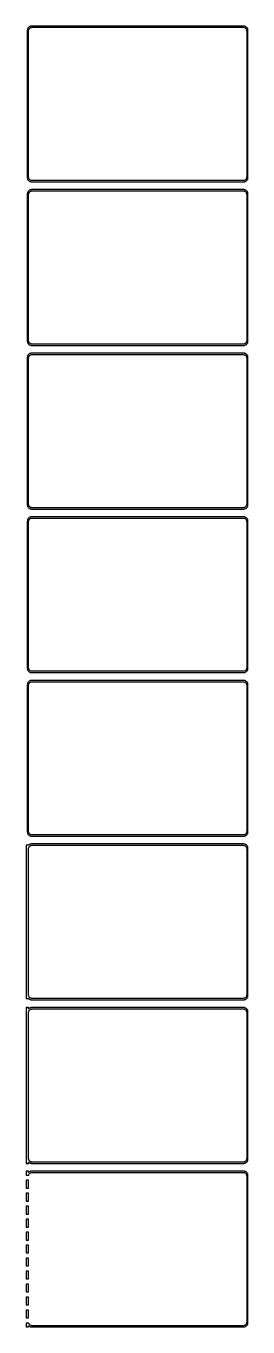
# Model space of a CAD drawing. Header units: metres. Extents: x -129 to 128, y 2745 to 5571.
# Drawn here: x -129 to 128, y 4068 to 5571 of the extents above; entities that cross this region are included whole.
import ezdxf

# ---------------------------------------------------------------- set-up
doc = ezdxf.new("R2010")
doc.units = ezdxf.units.M

msp = doc.modelspace()

# ---------------------------------------------------------------- linework, layer by layer
for p, q in [((-127.461, 5566.63), (-127.5, 5566)), ((-127.5, 5566), (-127.5, 5396)), ((-127.343, 5567.24), (-127.461, 5566.63)), ((-127.149, 5567.84), (-127.343, 5567.24)), ((-126.882, 5568.41), (-127.149, 5567.84)), ((-126.545, 5568.94), (-126.882, 5568.41)), ((-126.145, 5569.42), (-126.545, 5568.94)), ((-125.687, 5569.85), (-126.145, 5569.42)), ((-126, 5565.5), (-125.968, 5566)), ((-126, 5396.5), (-126, 5565.5)), ((-125.968, 5566), (-125.874, 5566.49)), ((-125.874, 5566.49), (-125.719, 5566.97)), ((-125.719, 5566.97), (-125.505, 5567.43)), ((-125.179, 5570.22), (-125.687, 5569.85)), ((-125.505, 5567.43), (-125.236, 5567.85)), ((-125.236, 5567.85), (-124.916, 5568.24)), ((-124.629, 5570.52), (-125.179, 5570.22)), ((-124.916, 5568.24), (-124.55, 5568.58)), ((-124.045, 5570.76), (-124.629, 5570.52)), ((-124.55, 5568.58), (-124.143, 5568.88)), ((-124.143, 5568.88), (-123.703, 5569.12)), ((-123.437, 5570.91), (-124.045, 5570.76)), ((-123.703, 5569.12), (-123.236, 5569.3)), ((-122.814, 5570.99), (-123.437, 5570.91)), ((-123.236, 5569.3), (-122.75, 5569.43)), ((122.814, 5570.99), (-122.814, 5570.99)), ((-122.75, 5569.43), (-122.251, 5569.49)), ((-122.251, 5569.49), (122.251, 5569.49)), ((122.251, 5569.49), (122.75, 5569.43)), ((122.75, 5569.43), (123.236, 5569.3)), ((123.437, 5570.91), (122.814, 5570.99)), ((123.236, 5569.3), (123.703, 5569.12)), ((124.045, 5570.76), (123.437, 5570.91)), ((123.703, 5569.12), (124.143, 5568.88)), ((124.629, 5570.52), (124.045, 5570.76)), ((124.143, 5568.88), (124.55, 5568.58)), ((124.55, 5568.58), (124.916, 5568.24)), ((125.179, 5570.22), (124.629, 5570.52)), ((124.916, 5568.24), (125.236, 5567.85)), ((125.687, 5569.85), (125.179, 5570.22)), ((125.236, 5567.85), (125.505, 5567.43)), ((125.505, 5567.43), (125.719, 5566.97)), ((126.145, 5569.42), (125.687, 5569.85)), ((125.719, 5566.97), (125.874, 5566.49)), ((125.874, 5566.49), (125.968, 5566)), ((125.968, 5566), (126, 5565.5)), ((126, 5565.5), (126, 5396.5)), ((126.545, 5568.94), (126.145, 5569.42)), ((126.882, 5568.41), (126.545, 5568.94)), ((127.149, 5567.84), (126.882, 5568.41)), ((127.343, 5567.24), (127.149, 5567.84)), ((127.461, 5566.63), (127.343, 5567.24)), ((127.5, 5566), (127.461, 5566.63)), ((127.5, 5396), (127.5, 5566)), ((-127.5, 5396), (-127.461, 5395.37)), ((-125.968, 5396), (-126, 5396.5)), ((-125.874, 5395.51), (-125.968, 5396)), ((125.968, 5396), (125.874, 5395.51)), ((126, 5396.5), (125.968, 5396)), ((127.461, 5395.37), (127.5, 5396)), ((-127.461, 5395.37), (-127.343, 5394.76)), ((-127.343, 5394.76), (-127.149, 5394.16)), ((-127.149, 5394.16), (-126.882, 5393.59)), ((-126.882, 5393.59), (-126.545, 5393.06)), ((-126.545, 5393.06), (-126.145, 5392.58)), ((-126.145, 5392.58), (-125.687, 5392.15)), ((-125.687, 5380.85), (-126.145, 5380.42)), ((-125.719, 5395.03), (-125.874, 5395.51)), ((-125.505, 5394.57), (-125.719, 5395.03)), ((-125.687, 5392.15), (-125.179, 5391.78)), ((-125.179, 5381.22), (-125.687, 5380.85)), ((-125.236, 5394.15), (-125.505, 5394.57)), ((-124.916, 5393.76), (-125.236, 5394.15)), ((-125.179, 5391.78), (-124.629, 5391.48)), ((-124.629, 5381.52), (-125.179, 5381.22)), ((-124.55, 5393.42), (-124.916, 5393.76)), ((-124.629, 5391.48), (-124.045, 5391.24)), ((-124.045, 5381.76), (-124.629, 5381.52)), ((-124.143, 5393.12), (-124.55, 5393.42)), ((-123.703, 5392.88), (-124.143, 5393.12)), ((-124.045, 5391.24), (-123.437, 5391.09)), ((-123.437, 5381.91), (-124.045, 5381.76)), ((-123.236, 5392.7), (-123.703, 5392.88)), ((-123.437, 5391.09), (-122.814, 5391.01)), ((-122.814, 5381.99), (-123.437, 5381.91)), ((-122.75, 5392.57), (-123.236, 5392.7)), ((-122.814, 5391.01), (122.814, 5391.01)), ((122.814, 5381.99), (-122.814, 5381.99)), ((-122.251, 5392.51), (-122.75, 5392.57)), ((122.251, 5392.51), (-122.251, 5392.51)), ((122.75, 5392.57), (122.251, 5392.51)), ((123.236, 5392.7), (122.75, 5392.57)), ((122.814, 5391.01), (123.437, 5391.09)), ((123.437, 5381.91), (122.814, 5381.99)), ((123.703, 5392.88), (123.236, 5392.7)), ((123.437, 5391.09), (124.045, 5391.24)), ((124.045, 5381.76), (123.437, 5381.91)), ((124.143, 5393.12), (123.703, 5392.88)), ((124.045, 5391.24), (124.629, 5391.48)), ((124.629, 5381.52), (124.045, 5381.76)), ((124.55, 5393.42), (124.143, 5393.12)), ((124.916, 5393.76), (124.55, 5393.42)), ((124.629, 5391.48), (125.179, 5391.78)), ((125.179, 5381.22), (124.629, 5381.52)), ((125.236, 5394.15), (124.916, 5393.76)), ((125.179, 5391.78), (125.687, 5392.15)), ((125.687, 5380.85), (125.179, 5381.22)), ((125.505, 5394.57), (125.236, 5394.15)), ((125.719, 5395.03), (125.505, 5394.57)), ((125.687, 5392.15), (126.145, 5392.58)), ((126.145, 5380.42), (125.687, 5380.85)), ((125.874, 5395.51), (125.719, 5395.03)), ((126.145, 5392.58), (126.545, 5393.06)), ((126.545, 5393.06), (126.882, 5393.59)), ((126.882, 5393.59), (127.149, 5394.16)), ((127.149, 5394.16), (127.343, 5394.76)), ((127.343, 5394.76), (127.461, 5395.37)), ((-127.461, 5377.63), (-127.5, 5377)), ((-127.5, 5377), (-127.5, 5207)), ((-127.343, 5378.24), (-127.461, 5377.63)), ((-127.149, 5378.84), (-127.343, 5378.24)), ((-126.882, 5379.41), (-127.149, 5378.84)), ((-126.545, 5379.94), (-126.882, 5379.41)), ((-126.145, 5380.42), (-126.545, 5379.94)), ((-126, 5376.5), (-125.968, 5377)), ((-126, 5207.5), (-126, 5376.5)), ((-125.968, 5377), (-125.874, 5377.49)), ((-125.874, 5377.49), (-125.719, 5377.97)), ((-125.719, 5377.97), (-125.505, 5378.43)), ((-125.505, 5378.43), (-125.236, 5378.85)), ((-125.236, 5378.85), (-124.916, 5379.24)), ((-124.916, 5379.24), (-124.55, 5379.58)), ((-124.55, 5379.58), (-124.143, 5379.88)), ((-124.143, 5379.88), (-123.703, 5380.12)), ((-123.703, 5380.12), (-123.236, 5380.3)), ((-123.236, 5380.3), (-122.75, 5380.43)), ((-122.75, 5380.43), (-122.251, 5380.49)), ((-122.251, 5380.49), (122.251, 5380.49)), ((122.251, 5380.49), (122.75, 5380.43)), ((122.75, 5380.43), (123.236, 5380.3)), ((123.236, 5380.3), (123.703, 5380.12)), ((123.703, 5380.12), (124.143, 5379.88)), ((124.143, 5379.88), (124.55, 5379.58)), ((124.55, 5379.58), (124.916, 5379.24)), ((124.916, 5379.24), (125.236, 5378.85)), ((125.236, 5378.85), (125.505, 5378.43)), ((125.505, 5378.43), (125.719, 5377.97)), ((125.719, 5377.97), (125.874, 5377.49)), ((125.874, 5377.49), (125.968, 5377)), ((125.968, 5377), (126, 5376.5)), ((126, 5376.5), (126, 5207.5)), ((126.545, 5379.94), (126.145, 5380.42)), ((126.882, 5379.41), (126.545, 5379.94)), ((127.149, 5378.84), (126.882, 5379.41)), ((127.343, 5378.24), (127.149, 5378.84)), ((127.461, 5377.63), (127.343, 5378.24)), ((127.5, 5377), (127.461, 5377.63)), ((127.5, 5207), (127.5, 5377)), ((-127.5, 5207), (-127.461, 5206.37)), ((-127.461, 5206.37), (-127.343, 5205.76)), ((-127.343, 5205.76), (-127.149, 5205.16)), ((-127.149, 5205.16), (-126.882, 5204.59)), ((-126.882, 5204.59), (-126.545, 5204.06)), ((-126.545, 5204.06), (-126.145, 5203.58)), ((-126.145, 5203.58), (-125.687, 5203.15)), ((-125.968, 5207), (-126, 5207.5)), ((-125.874, 5206.51), (-125.968, 5207)), ((-125.719, 5206.03), (-125.874, 5206.51)), ((-125.505, 5205.57), (-125.719, 5206.03)), ((-125.687, 5203.15), (-125.179, 5202.78)), ((-125.236, 5205.15), (-125.505, 5205.57)), ((-124.916, 5204.76), (-125.236, 5205.15)), ((-125.179, 5202.78), (-124.629, 5202.48)), ((-124.55, 5204.42), (-124.916, 5204.76)), ((-124.629, 5202.48), (-124.045, 5202.24)), ((-124.143, 5204.12), (-124.55, 5204.42)), ((-123.703, 5203.88), (-124.143, 5204.12)), ((-124.045, 5202.24), (-123.437, 5202.09)), ((-123.236, 5203.7), (-123.703, 5203.88)), ((-123.437, 5202.09), (-122.814, 5202.01)), ((-122.75, 5203.57), (-123.236, 5203.7)), ((-122.814, 5202.01), (122.814, 5202.01)), ((-122.251, 5203.51), (-122.75, 5203.57)), ((122.251, 5203.51), (-122.251, 5203.51)), ((122.75, 5203.57), (122.251, 5203.51)), ((123.236, 5203.7), (122.75, 5203.57)), ((122.814, 5202.01), (123.437, 5202.09)), ((123.703, 5203.88), (123.236, 5203.7)), ((123.437, 5202.09), (124.045, 5202.24)), ((124.143, 5204.12), (123.703, 5203.88)), ((124.045, 5202.24), (124.629, 5202.48)), ((124.55, 5204.42), (124.143, 5204.12)), ((124.916, 5204.76), (124.55, 5204.42)), ((124.629, 5202.48), (125.179, 5202.78)), ((125.236, 5205.15), (124.916, 5204.76)), ((125.179, 5202.78), (125.687, 5203.15)), ((125.505, 5205.57), (125.236, 5205.15)), ((125.719, 5206.03), (125.505, 5205.57)), ((125.687, 5203.15), (126.145, 5203.58)), ((125.874, 5206.51), (125.719, 5206.03)), ((125.968, 5207), (125.874, 5206.51)), ((126, 5207.5), (125.968, 5207)), ((126.145, 5203.58), (126.545, 5204.06)), ((126.545, 5204.06), (126.882, 5204.59)), ((126.882, 5204.59), (127.149, 5205.16)), ((127.149, 5205.16), (127.343, 5205.76)), ((127.343, 5205.76), (127.461, 5206.37)), ((127.461, 5206.37), (127.5, 5207)), ((-127.461, 5188.63), (-127.5, 5188)), ((-127.5, 5188), (-127.5, 5018)), ((-127.343, 5189.24), (-127.461, 5188.63)), ((-127.149, 5189.84), (-127.343, 5189.24)), ((-126.882, 5190.41), (-127.149, 5189.84)), ((-126.545, 5190.94), (-126.882, 5190.41)), ((-126.145, 5191.42), (-126.545, 5190.94)), ((-125.687, 5191.85), (-126.145, 5191.42)), ((-126, 5187.5), (-125.968, 5188)), ((-126, 5018.5), (-126, 5187.5)), ((-125.968, 5188), (-125.874, 5188.49)), ((-125.874, 5188.49), (-125.719, 5188.97)), ((-125.719, 5188.97), (-125.505, 5189.43)), ((-125.179, 5192.22), (-125.687, 5191.85)), ((-125.505, 5189.43), (-125.236, 5189.85)), ((-125.236, 5189.85), (-124.916, 5190.24)), ((-124.629, 5192.52), (-125.179, 5192.22)), ((-124.916, 5190.24), (-124.55, 5190.58)), ((-124.045, 5192.76), (-124.629, 5192.52)), ((-124.55, 5190.58), (-124.143, 5190.88)), ((-124.143, 5190.88), (-123.703, 5191.12)), ((-123.437, 5192.91), (-124.045, 5192.76)), ((-123.703, 5191.12), (-123.236, 5191.3)), ((-122.814, 5192.99), (-123.437, 5192.91)), ((-123.236, 5191.3), (-122.75, 5191.43)), ((122.814, 5192.99), (-122.814, 5192.99)), ((-122.75, 5191.43), (-122.251, 5191.49)), ((-122.251, 5191.49), (122.251, 5191.49)), ((122.251, 5191.49), (122.75, 5191.43)), ((122.75, 5191.43), (123.236, 5191.3)), ((123.437, 5192.91), (122.814, 5192.99)), ((123.236, 5191.3), (123.703, 5191.12)), ((124.045, 5192.76), (123.437, 5192.91)), ((123.703, 5191.12), (124.143, 5190.88)), ((124.629, 5192.52), (124.045, 5192.76)), ((124.143, 5190.88), (124.55, 5190.58)), ((124.55, 5190.58), (124.916, 5190.24)), ((125.179, 5192.22), (124.629, 5192.52)), ((124.916, 5190.24), (125.236, 5189.85)), ((125.687, 5191.85), (125.179, 5192.22)), ((125.236, 5189.85), (125.505, 5189.43)), ((125.505, 5189.43), (125.719, 5188.97)), ((126.145, 5191.42), (125.687, 5191.85)), ((125.719, 5188.97), (125.874, 5188.49)), ((125.874, 5188.49), (125.968, 5188)), ((125.968, 5188), (126, 5187.5)), ((126, 5187.5), (126, 5018.5)), ((126.545, 5190.94), (126.145, 5191.42)), ((126.882, 5190.41), (126.545, 5190.94)), ((127.149, 5189.84), (126.882, 5190.41)), ((127.343, 5189.24), (127.149, 5189.84)), ((127.461, 5188.63), (127.343, 5189.24)), ((127.5, 5188), (127.461, 5188.63)), ((127.5, 5018), (127.5, 5188)), ((-127.5, 5018), (-127.461, 5017.37)), ((-127.461, 5017.37), (-127.343, 5016.76)), ((-127.343, 5016.76), (-127.149, 5016.16)), ((-127.149, 5016.16), (-126.882, 5015.59)), ((-126.882, 5015.59), (-126.545, 5015.06)), ((-126.545, 5015.06), (-126.145, 5014.58)), ((-126.145, 5014.58), (-125.687, 5014.15)), ((-125.968, 5018), (-126, 5018.5)), ((-125.874, 5017.51), (-125.968, 5018)), ((-125.719, 5017.03), (-125.874, 5017.51)), ((-125.505, 5016.57), (-125.719, 5017.03)), ((-125.687, 5014.15), (-125.179, 5013.78)), ((-125.236, 5016.15), (-125.505, 5016.57)), ((-124.916, 5015.76), (-125.236, 5016.15)), ((-125.179, 5013.78), (-124.629, 5013.48)), ((-124.55, 5015.42), (-124.916, 5015.76)), ((-124.629, 5013.48), (-124.045, 5013.24)), ((-124.143, 5015.12), (-124.55, 5015.42)), ((-123.703, 5014.88), (-124.143, 5015.12)), ((-124.045, 5013.24), (-123.437, 5013.09)), ((-123.236, 5014.7), (-123.703, 5014.88)), ((-123.437, 5013.09), (-122.814, 5013.01)), ((-122.75, 5014.57), (-123.236, 5014.7)), ((-122.814, 5013.01), (122.814, 5013.01)), ((-122.251, 5014.51), (-122.75, 5014.57)), ((122.251, 5014.51), (-122.251, 5014.51)), ((122.75, 5014.57), (122.251, 5014.51)), ((123.236, 5014.7), (122.75, 5014.57)), ((122.814, 5013.01), (123.437, 5013.09)), ((123.703, 5014.88), (123.236, 5014.7)), ((123.437, 5013.09), (124.045, 5013.24)), ((124.143, 5015.12), (123.703, 5014.88)), ((124.045, 5013.24), (124.629, 5013.48)), ((124.55, 5015.42), (124.143, 5015.12)), ((124.916, 5015.76), (124.55, 5015.42)), ((124.629, 5013.48), (125.179, 5013.78)), ((125.236, 5016.15), (124.916, 5015.76)), ((125.179, 5013.78), (125.687, 5014.15)), ((125.505, 5016.57), (125.236, 5016.15)), ((125.719, 5017.03), (125.505, 5016.57)), ((125.687, 5014.15), (126.145, 5014.58)), ((125.874, 5017.51), (125.719, 5017.03)), ((125.968, 5018), (125.874, 5017.51)), ((126, 5018.5), (125.968, 5018)), ((126.145, 5014.58), (126.545, 5015.06)), ((126.545, 5015.06), (126.882, 5015.59)), ((126.882, 5015.59), (127.149, 5016.16)), ((127.149, 5016.16), (127.343, 5016.76)), ((127.343, 5016.76), (127.461, 5017.37)), ((127.461, 5017.37), (127.5, 5018)), ((-127.461, 4999.63), (-127.5, 4999)), ((-127.5, 4999), (-127.5, 4829)), ((-127.343, 5000.24), (-127.461, 4999.63)), ((-127.149, 5000.84), (-127.343, 5000.24)), ((-126.882, 5001.41), (-127.149, 5000.84)), ((-126.545, 5001.94), (-126.882, 5001.41)), ((-126.145, 5002.42), (-126.545, 5001.94)), ((-125.687, 5002.85), (-126.145, 5002.42)), ((-126, 4998.5), (-125.968, 4999)), ((-126, 4829.5), (-126, 4998.5)), ((-125.968, 4999), (-125.874, 4999.49)), ((-125.874, 4999.49), (-125.719, 4999.97)), ((-125.719, 4999.97), (-125.505, 5000.43)), ((-125.179, 5003.22), (-125.687, 5002.85)), ((-125.505, 5000.43), (-125.236, 5000.85)), ((-125.236, 5000.85), (-124.916, 5001.24)), ((-124.629, 5003.52), (-125.179, 5003.22)), ((-124.916, 5001.24), (-124.55, 5001.58)), ((-124.045, 5003.76), (-124.629, 5003.52)), ((-124.55, 5001.58), (-124.143, 5001.88)), ((-124.143, 5001.88), (-123.703, 5002.12)), ((-123.437, 5003.91), (-124.045, 5003.76)), ((-123.703, 5002.12), (-123.236, 5002.3)), ((-122.814, 5003.99), (-123.437, 5003.91)), ((-123.236, 5002.3), (-122.75, 5002.43)), ((122.814, 5003.99), (-122.814, 5003.99)), ((-122.75, 5002.43), (-122.251, 5002.49)), ((-122.251, 5002.49), (122.251, 5002.49)), ((122.251, 5002.49), (122.75, 5002.43)), ((122.75, 5002.43), (123.236, 5002.3)), ((123.437, 5003.91), (122.814, 5003.99)), ((123.236, 5002.3), (123.703, 5002.12)), ((124.045, 5003.76), (123.437, 5003.91)), ((123.703, 5002.12), (124.143, 5001.88)), ((124.629, 5003.52), (124.045, 5003.76)), ((124.143, 5001.88), (124.55, 5001.58)), ((124.55, 5001.58), (124.916, 5001.24)), ((125.179, 5003.22), (124.629, 5003.52)), ((124.916, 5001.24), (125.236, 5000.85)), ((125.687, 5002.85), (125.179, 5003.22)), ((125.236, 5000.85), (125.505, 5000.43)), ((125.505, 5000.43), (125.719, 4999.97)), ((126.145, 5002.42), (125.687, 5002.85)), ((125.719, 4999.97), (125.874, 4999.49)), ((125.874, 4999.49), (125.968, 4999)), ((125.968, 4999), (126, 4998.5)), ((126, 4998.5), (126, 4829.5)), ((126.545, 5001.94), (126.145, 5002.42)), ((126.882, 5001.41), (126.545, 5001.94)), ((127.149, 5000.84), (126.882, 5001.41)), ((127.343, 5000.24), (127.149, 5000.84)), ((127.461, 4999.63), (127.343, 5000.24)), ((127.5, 4999), (127.461, 4999.63)), ((127.5, 4829), (127.5, 4999)), ((-127.5, 4829), (-127.461, 4828.37)), ((-127.461, 4828.37), (-127.343, 4827.76)), ((-127.343, 4827.76), (-127.149, 4827.16)), ((-127.149, 4827.16), (-126.882, 4826.59)), ((-126.882, 4826.59), (-126.545, 4826.06)), ((-126.545, 4826.06), (-126.145, 4825.58)), ((-126.145, 4825.58), (-125.687, 4825.15)), ((-125.968, 4829), (-126, 4829.5)), ((-125.874, 4828.51), (-125.968, 4829)), ((-125.719, 4828.03), (-125.874, 4828.51)), ((-125.505, 4827.57), (-125.719, 4828.03)), ((-125.687, 4825.15), (-125.179, 4824.78)), ((-125.236, 4827.15), (-125.505, 4827.57)), ((-124.916, 4826.76), (-125.236, 4827.15)), ((-125.179, 4824.78), (-124.629, 4824.48)), ((-124.55, 4826.42), (-124.916, 4826.76)), ((-124.143, 4826.12), (-124.55, 4826.42)), ((-123.703, 4825.88), (-124.143, 4826.12)), ((-123.236, 4825.7), (-123.703, 4825.88)), ((-122.75, 4825.57), (-123.236, 4825.7)), ((-122.251, 4825.51), (-122.75, 4825.57)), ((122.251, 4825.51), (-122.251, 4825.51)), ((122.75, 4825.57), (122.251, 4825.51)), ((123.236, 4825.7), (122.75, 4825.57)), ((123.703, 4825.88), (123.236, 4825.7)), ((124.143, 4826.12), (123.703, 4825.88)), ((124.55, 4826.42), (124.143, 4826.12)), ((124.916, 4826.76), (124.55, 4826.42)), ((124.629, 4824.48), (125.179, 4824.78)), ((125.236, 4827.15), (124.916, 4826.76)), ((125.179, 4824.78), (125.687, 4825.15)), ((125.505, 4827.57), (125.236, 4827.15)), ((125.719, 4828.03), (125.505, 4827.57)), ((125.687, 4825.15), (126.145, 4825.58)), ((125.874, 4828.51), (125.719, 4828.03)), ((125.968, 4829), (125.874, 4828.51)), ((126, 4829.5), (125.968, 4829)), ((126.145, 4825.58), (126.545, 4826.06)), ((126.545, 4826.06), (126.882, 4826.59)), ((126.882, 4826.59), (127.149, 4827.16)), ((127.149, 4827.16), (127.343, 4827.76)), ((127.343, 4827.76), (127.461, 4828.37)), ((127.461, 4828.37), (127.5, 4829)), ((-127.461, 4810.63), (-127.5, 4810)), ((-127.5, 4810), (-127.5, 4640)), ((-127.343, 4811.24), (-127.461, 4810.63)), ((-127.149, 4811.84), (-127.343, 4811.24)), ((-126.882, 4812.41), (-127.149, 4811.84)), ((-126.545, 4812.94), (-126.882, 4812.41)), ((-126.145, 4813.42), (-126.545, 4812.94)), ((-125.687, 4813.85), (-126.145, 4813.42)), ((-126, 4809.5), (-125.968, 4810)), ((-125.968, 4810), (-125.874, 4810.49)), ((-125.874, 4810.49), (-125.719, 4810.97)), ((-125.719, 4810.97), (-125.505, 4811.43)), ((-125.179, 4814.22), (-125.687, 4813.85)), ((-125.505, 4811.43), (-125.236, 4811.85)), ((-125.236, 4811.85), (-124.916, 4812.24)), ((-124.629, 4814.52), (-125.179, 4814.22)), ((-124.916, 4812.24), (-124.55, 4812.58)), ((-124.629, 4824.48), (-124.045, 4824.24)), ((-124.045, 4814.76), (-124.629, 4814.52)), ((-124.55, 4812.58), (-124.143, 4812.88)), ((-124.143, 4812.88), (-123.703, 4813.12)), ((-124.045, 4824.24), (-123.437, 4824.09)), ((-123.437, 4814.91), (-124.045, 4814.76)), ((-123.703, 4813.12), (-123.236, 4813.3)), ((-123.437, 4824.09), (-122.814, 4824.01)), ((-122.814, 4814.99), (-123.437, 4814.91)), ((-123.236, 4813.3), (-122.75, 4813.43)), ((-122.814, 4824.01), (122.814, 4824.01)), ((122.814, 4814.99), (-122.814, 4814.99)), ((-122.75, 4813.43), (-122.251, 4813.49)), ((-122.251, 4813.49), (122.251, 4813.49)), ((122.251, 4813.49), (122.75, 4813.43)), ((122.75, 4813.43), (123.236, 4813.3)), ((122.814, 4824.01), (123.437, 4824.09)), ((123.437, 4814.91), (122.814, 4814.99)), ((123.236, 4813.3), (123.703, 4813.12)), ((123.437, 4824.09), (124.045, 4824.24)), ((124.045, 4814.76), (123.437, 4814.91)), ((123.703, 4813.12), (124.143, 4812.88)), ((124.045, 4824.24), (124.629, 4824.48)), ((124.629, 4814.52), (124.045, 4814.76)), ((124.143, 4812.88), (124.55, 4812.58)), ((124.55, 4812.58), (124.916, 4812.24)), ((125.179, 4814.22), (124.629, 4814.52)), ((124.916, 4812.24), (125.236, 4811.85)), ((125.687, 4813.85), (125.179, 4814.22)), ((125.236, 4811.85), (125.505, 4811.43)), ((125.505, 4811.43), (125.719, 4810.97)), ((126.145, 4813.42), (125.687, 4813.85)), ((125.719, 4810.97), (125.874, 4810.49)), ((125.874, 4810.49), (125.968, 4810)), ((125.968, 4810), (126, 4809.5)), ((126.545, 4812.94), (126.145, 4813.42)), ((126.882, 4812.41), (126.545, 4812.94)), ((127.149, 4811.84), (126.882, 4812.41)), ((127.343, 4811.24), (127.149, 4811.84)), ((127.461, 4810.63), (127.343, 4811.24)), ((127.5, 4810), (127.461, 4810.63)), ((127.5, 4640), (127.5, 4810)), ((-126, 4640.5), (-126, 4809.5)), ((126, 4809.5), (126, 4640.5)), ((-127.5, 4640), (-127.461, 4639.37)), ((-127.461, 4639.37), (-127.343, 4638.76)), ((-127.343, 4638.76), (-127.149, 4638.16)), ((-127.149, 4638.16), (-126.882, 4637.59)), ((-126.882, 4637.59), (-126.545, 4637.06)), ((-126.545, 4637.06), (-126.145, 4636.58)), ((-126.145, 4636.58), (-125.687, 4636.15)), ((-125.968, 4640), (-126, 4640.5)), ((-125.874, 4639.51), (-125.968, 4640)), ((-125.719, 4639.03), (-125.874, 4639.51)), ((-125.505, 4638.57), (-125.719, 4639.03)), ((-125.687, 4636.15), (-125.179, 4635.78)), ((-125.236, 4638.15), (-125.505, 4638.57)), ((-124.916, 4637.76), (-125.236, 4638.15)), ((-125.179, 4635.78), (-124.629, 4635.48)), ((-124.55, 4637.42), (-124.916, 4637.76)), ((-124.629, 4635.48), (-124.045, 4635.24)), ((-124.143, 4637.12), (-124.55, 4637.42)), ((-123.703, 4636.88), (-124.143, 4637.12)), ((-124.045, 4635.24), (-123.437, 4635.09)), ((-123.236, 4636.7), (-123.703, 4636.88)), ((-123.437, 4635.09), (-122.814, 4635.01)), ((-122.75, 4636.57), (-123.236, 4636.7)), ((-122.814, 4635.01), (122.814, 4635.01)), ((-122.251, 4636.51), (-122.75, 4636.57)), ((122.251, 4636.51), (-122.251, 4636.51)), ((122.75, 4636.57), (122.251, 4636.51)), ((123.236, 4636.7), (122.75, 4636.57)), ((122.814, 4635.01), (123.437, 4635.09)), ((123.703, 4636.88), (123.236, 4636.7)), ((123.437, 4635.09), (124.045, 4635.24)), ((124.143, 4637.12), (123.703, 4636.88)), ((124.045, 4635.24), (124.629, 4635.48)), ((124.55, 4637.42), (124.143, 4637.12)), ((124.916, 4637.76), (124.55, 4637.42)), ((124.629, 4635.48), (125.179, 4635.78)), ((125.236, 4638.15), (124.916, 4637.76)), ((125.179, 4635.78), (125.687, 4636.15)), ((125.505, 4638.57), (125.236, 4638.15)), ((125.719, 4639.03), (125.505, 4638.57)), ((125.687, 4636.15), (126.145, 4636.58)), ((125.874, 4639.51), (125.719, 4639.03)), ((125.968, 4640), (125.874, 4639.51)), ((126, 4640.5), (125.968, 4640)), ((126.145, 4636.58), (126.545, 4637.06)), ((126.545, 4637.06), (126.882, 4637.59)), ((126.882, 4637.59), (127.149, 4638.16)), ((127.149, 4638.16), (127.343, 4638.76)), ((127.343, 4638.76), (127.461, 4639.37)), ((127.461, 4639.37), (127.5, 4640)), ((-126, 4624.56), (-129, 4624.56)), ((-129, 4624.56), (-129, 4447.44)), ((-125.687, 4624.85), (-126, 4624.56)), ((-126, 4620.5), (-125.968, 4621)), ((-126, 4451.5), (-126, 4620.5)), ((-125.968, 4621), (-125.874, 4621.49)), ((-125.874, 4621.49), (-125.719, 4621.97)), ((-125.719, 4621.97), (-125.505, 4622.43)), ((-125.179, 4625.22), (-125.687, 4624.85)), ((-125.505, 4622.43), (-125.236, 4622.85)), ((-125.236, 4622.85), (-124.916, 4623.24)), ((-124.629, 4625.52), (-125.179, 4625.22)), ((-124.916, 4623.24), (-124.55, 4623.58)), ((-124.045, 4625.76), (-124.629, 4625.52)), ((-124.55, 4623.58), (-124.143, 4623.88)), ((-124.143, 4623.88), (-123.703, 4624.12)), ((-123.437, 4625.91), (-124.045, 4625.76)), ((-123.703, 4624.12), (-123.236, 4624.3)), ((-122.814, 4625.99), (-123.437, 4625.91)), ((-123.236, 4624.3), (-122.75, 4624.43)), ((122.814, 4625.99), (-122.814, 4625.99)), ((-122.75, 4624.43), (-122.251, 4624.49)), ((-122.251, 4624.49), (122.251, 4624.49)), ((122.251, 4624.49), (122.75, 4624.43)), ((122.75, 4624.43), (123.236, 4624.3)), ((123.437, 4625.91), (122.814, 4625.99)), ((123.236, 4624.3), (123.703, 4624.12)), ((124.045, 4625.76), (123.437, 4625.91)), ((123.703, 4624.12), (124.143, 4623.88)), ((124.629, 4625.52), (124.045, 4625.76)), ((124.143, 4623.88), (124.55, 4623.58)), ((124.55, 4623.58), (124.916, 4623.24)), ((125.179, 4625.22), (124.629, 4625.52)), ((124.916, 4623.24), (125.236, 4622.85)), ((125.687, 4624.85), (125.179, 4625.22)), ((125.236, 4622.85), (125.505, 4622.43)), ((125.505, 4622.43), (125.719, 4621.97)), ((126.145, 4624.42), (125.687, 4624.85)), ((125.719, 4621.97), (125.874, 4621.49)), ((125.874, 4621.49), (125.968, 4621)), ((125.968, 4621), (126, 4620.5)), ((126, 4620.5), (126, 4451.5)), ((126.545, 4623.94), (126.145, 4624.42)), ((126.882, 4623.41), (126.545, 4623.94)), ((127.149, 4622.84), (126.882, 4623.41)), ((127.343, 4622.24), (127.149, 4622.84)), ((127.461, 4621.63), (127.343, 4622.24)), ((127.5, 4621), (127.461, 4621.63)), ((127.5, 4451), (127.5, 4621)), ((-125.968, 4451), (-126, 4451.5)), ((-125.874, 4450.51), (-125.968, 4451)), ((-125.719, 4450.03), (-125.874, 4450.51)), ((-125.505, 4449.57), (-125.719, 4450.03)), ((-125.236, 4449.15), (-125.505, 4449.57)), ((-124.916, 4448.76), (-125.236, 4449.15)), ((125.236, 4449.15), (124.916, 4448.76)), ((125.505, 4449.57), (125.236, 4449.15)), ((125.719, 4450.03), (125.505, 4449.57)), ((125.874, 4450.51), (125.719, 4450.03)), ((125.968, 4451), (125.874, 4450.51)), ((126, 4451.5), (125.968, 4451)), ((126.882, 4448.59), (127.149, 4449.16)), ((127.149, 4449.16), (127.343, 4449.76)), ((127.343, 4449.76), (127.461, 4450.37)), ((127.461, 4450.37), (127.5, 4451)), ((-129, 4447.44), (-126, 4447.44)), ((-126, 4436.97), (-129, 4436.97)), ((-129, 4436.97), (-129, 4257.03)), ((-126, 4447.44), (-125.687, 4447.15)), ((-126, 4435.56), (-126, 4436.97)), ((-125.687, 4435.85), (-126, 4435.56)), ((-125.687, 4447.15), (-125.179, 4446.78)), ((-125.179, 4436.22), (-125.687, 4435.85)), ((-125.505, 4433.43), (-125.236, 4433.85)), ((-125.236, 4433.85), (-124.916, 4434.24)), ((-125.179, 4446.78), (-124.629, 4446.48)), ((-124.629, 4436.52), (-125.179, 4436.22)), ((-124.55, 4448.42), (-124.916, 4448.76)), ((-124.916, 4434.24), (-124.55, 4434.58)), ((-124.629, 4446.48), (-124.045, 4446.24)), ((-124.045, 4436.76), (-124.629, 4436.52)), ((-124.143, 4448.12), (-124.55, 4448.42)), ((-124.55, 4434.58), (-124.143, 4434.88)), ((-123.703, 4447.88), (-124.143, 4448.12)), ((-124.143, 4434.88), (-123.703, 4435.12)), ((-124.045, 4446.24), (-123.437, 4446.09)), ((-123.437, 4436.91), (-124.045, 4436.76)), ((-123.236, 4447.7), (-123.703, 4447.88)), ((-123.703, 4435.12), (-123.236, 4435.3)), ((-123.437, 4446.09), (-122.814, 4446.01)), ((-122.814, 4436.99), (-123.437, 4436.91)), ((-122.75, 4447.57), (-123.236, 4447.7)), ((-123.236, 4435.3), (-122.75, 4435.43)), ((-122.814, 4446.01), (122.814, 4446.01)), ((122.814, 4436.99), (-122.814, 4436.99)), ((-122.251, 4447.51), (-122.75, 4447.57)), ((-122.75, 4435.43), (-122.251, 4435.49)), ((122.251, 4447.51), (-122.251, 4447.51)), ((-122.251, 4435.49), (122.251, 4435.49)), ((122.75, 4447.57), (122.251, 4447.51)), ((122.251, 4435.49), (122.75, 4435.43)), ((123.236, 4447.7), (122.75, 4447.57)), ((122.75, 4435.43), (123.236, 4435.3)), ((122.814, 4446.01), (123.437, 4446.09)), ((123.437, 4436.91), (122.814, 4436.99)), ((123.703, 4447.88), (123.236, 4447.7)), ((123.236, 4435.3), (123.703, 4435.12)), ((123.437, 4446.09), (124.045, 4446.24)), ((124.045, 4436.76), (123.437, 4436.91)), ((124.143, 4448.12), (123.703, 4447.88)), ((123.703, 4435.12), (124.143, 4434.88)), ((124.045, 4446.24), (124.629, 4446.48)), ((124.629, 4436.52), (124.045, 4436.76)), ((124.55, 4448.42), (124.143, 4448.12)), ((124.143, 4434.88), (124.55, 4434.58)), ((124.916, 4448.76), (124.55, 4448.42)), ((124.55, 4434.58), (124.916, 4434.24)), ((124.629, 4446.48), (125.179, 4446.78)), ((125.179, 4436.22), (124.629, 4436.52)), ((124.916, 4434.24), (125.236, 4433.85)), ((125.179, 4446.78), (125.687, 4447.15)), ((125.687, 4435.85), (125.179, 4436.22)), ((125.236, 4433.85), (125.505, 4433.43)), ((125.687, 4447.15), (126.145, 4447.58)), ((126.145, 4435.42), (125.687, 4435.85)), ((126.145, 4447.58), (126.545, 4448.06)), ((126.545, 4434.94), (126.145, 4435.42)), ((126.545, 4448.06), (126.882, 4448.59)), ((126.882, 4434.41), (126.545, 4434.94)), ((127.149, 4433.84), (126.882, 4434.41)), ((127.343, 4433.24), (127.149, 4433.84)), ((-126, 4431.5), (-125.968, 4432)), ((-126, 4262.5), (-126, 4431.5)), ((-125.968, 4432), (-125.874, 4432.49)), ((-125.874, 4432.49), (-125.719, 4432.97)), ((-125.719, 4432.97), (-125.505, 4433.43)), ((125.505, 4433.43), (125.719, 4432.97)), ((125.719, 4432.97), (125.874, 4432.49)), ((125.874, 4432.49), (125.968, 4432)), ((125.968, 4432), (126, 4431.5)), ((126, 4431.5), (126, 4262.5)), ((127.461, 4432.63), (127.343, 4433.24)), ((127.5, 4432), (127.461, 4432.63)), ((127.5, 4262), (127.5, 4432)), ((-129, 4257.03), (-126, 4257.03)), ((-125.968, 4262), (-126, 4262.5)), ((-126, 4257.03), (-126, 4258.44)), ((-126, 4258.44), (-125.687, 4258.15)), ((-125.874, 4261.51), (-125.968, 4262)), ((-125.719, 4261.03), (-125.874, 4261.51)), ((-125.505, 4260.57), (-125.719, 4261.03)), ((-125.687, 4258.15), (-125.179, 4257.78)), ((-125.236, 4260.15), (-125.505, 4260.57)), ((-124.916, 4259.76), (-125.236, 4260.15)), ((-125.179, 4257.78), (-124.629, 4257.48)), ((-124.55, 4259.42), (-124.916, 4259.76)), ((-124.629, 4257.48), (-124.045, 4257.24)), ((-124.143, 4259.12), (-124.55, 4259.42)), ((-123.703, 4258.88), (-124.143, 4259.12)), ((-124.045, 4257.24), (-123.437, 4257.09)), ((-123.236, 4258.7), (-123.703, 4258.88)), ((-123.437, 4257.09), (-122.814, 4257.01)), ((-122.75, 4258.57), (-123.236, 4258.7)), ((-122.814, 4257.01), (122.814, 4257.01)), ((-122.251, 4258.51), (-122.75, 4258.57)), ((122.251, 4258.51), (-122.251, 4258.51)), ((122.75, 4258.57), (122.251, 4258.51)), ((123.236, 4258.7), (122.75, 4258.57)), ((122.814, 4257.01), (123.437, 4257.09)), ((123.703, 4258.88), (123.236, 4258.7)), ((123.437, 4257.09), (124.045, 4257.24)), ((124.143, 4259.12), (123.703, 4258.88)), ((124.045, 4257.24), (124.629, 4257.48)), ((124.55, 4259.42), (124.143, 4259.12)), ((124.916, 4259.76), (124.55, 4259.42)), ((124.629, 4257.48), (125.179, 4257.78)), ((125.236, 4260.15), (124.916, 4259.76)), ((125.179, 4257.78), (125.687, 4258.15)), ((125.505, 4260.57), (125.236, 4260.15)), ((125.719, 4261.03), (125.505, 4260.57)), ((125.687, 4258.15), (126.145, 4258.58)), ((125.874, 4261.51), (125.719, 4261.03)), ((125.968, 4262), (125.874, 4261.51)), ((126, 4262.5), (125.968, 4262)), ((126.145, 4258.58), (126.545, 4259.06)), ((126.545, 4259.06), (126.882, 4259.59)), ((126.882, 4259.59), (127.149, 4260.16)), ((127.149, 4260.16), (127.343, 4260.76)), ((127.343, 4260.76), (127.461, 4261.37)), ((127.461, 4261.37), (127.5, 4262)), ((-126, 4247.99), (-129, 4247.99)), ((-129, 4247.99), (-129, 4243.49)), ((-129, 4243.49), (-125.874, 4243.49)), ((-126, 4246.56), (-126, 4247.99)), ((-125.687, 4246.85), (-126, 4246.56)), ((-125.874, 4243.49), (-125.719, 4243.97)), ((-125.874, 4243.49), (-125.874, 4243.49)), ((-125.719, 4243.97), (-125.505, 4244.43)), ((-125.179, 4247.22), (-125.687, 4246.85)), ((-125.505, 4244.43), (-125.236, 4244.85)), ((-125.236, 4244.85), (-124.916, 4245.24)), ((-124.629, 4247.52), (-125.179, 4247.22)), ((-124.916, 4245.24), (-124.55, 4245.58)), ((-124.045, 4247.76), (-124.629, 4247.52)), ((-124.55, 4245.58), (-124.143, 4245.88)), ((-124.143, 4245.88), (-123.703, 4246.12)), ((-123.437, 4247.91), (-124.045, 4247.76)), ((-123.703, 4246.12), (-123.236, 4246.3)), ((-122.814, 4247.99), (-123.437, 4247.91)), ((-123.236, 4246.3), (-122.75, 4246.43)), ((122.814, 4247.99), (-122.814, 4247.99)), ((-122.75, 4246.43), (-122.251, 4246.49)), ((-122.251, 4246.49), (122.251, 4246.49)), ((122.251, 4246.49), (122.75, 4246.43)), ((122.75, 4246.43), (123.236, 4246.3)), ((123.437, 4247.91), (122.814, 4247.99)), ((123.236, 4246.3), (123.703, 4246.12)), ((124.045, 4247.76), (123.437, 4247.91)), ((123.703, 4246.12), (124.143, 4245.88)), ((124.629, 4247.52), (124.045, 4247.76)), ((124.143, 4245.88), (124.55, 4245.58)), ((124.55, 4245.58), (124.916, 4245.24)), ((125.179, 4247.22), (124.629, 4247.52)), ((124.916, 4245.24), (125.236, 4244.85)), ((125.687, 4246.85), (125.179, 4247.22)), ((125.236, 4244.85), (125.505, 4244.43)), ((125.505, 4244.43), (125.719, 4243.97)), ((126.145, 4246.42), (125.687, 4246.85)), ((125.719, 4243.97), (125.874, 4243.49)), ((125.874, 4243.49), (125.968, 4243)), ((125.968, 4243), (126, 4242.5)), ((126, 4242.5), (126, 4073.5)), ((126.545, 4245.94), (126.145, 4246.42)), ((126.882, 4245.41), (126.545, 4245.94)), ((127.149, 4244.84), (126.882, 4245.41)), ((127.343, 4244.24), (127.149, 4244.84)), ((127.461, 4243.63), (127.343, 4244.24)), ((127.5, 4243), (127.461, 4243.63)), ((127.5, 4073), (127.5, 4243)), ((-126, 4237.51), (-129, 4237.51)), ((-129, 4237.51), (-129, 4228.49)), ((-129, 4228.49), (-126, 4228.49)), ((-126, 4228.49), (-126, 4237.51)), ((-126, 4222.51), (-129, 4222.51)), ((-129, 4222.51), (-129, 4213.49)), ((-129, 4213.49), (-126, 4213.49)), ((-126, 4213.49), (-126, 4222.51)), ((-126, 4207.51), (-129, 4207.51)), ((-129, 4207.51), (-129, 4198.49)), ((-129, 4198.49), (-126, 4198.49)), ((-126, 4198.49), (-126, 4207.51)), ((-126, 4192.51), (-129, 4192.51)), ((-129, 4192.51), (-129, 4183.49)), ((-129, 4183.49), (-126, 4183.49)), ((-126, 4183.49), (-126, 4192.51)), ((-126, 4177.51), (-129, 4177.51)), ((-129, 4177.51), (-129, 4168.49)), ((-129, 4168.49), (-126, 4168.49)), ((-126, 4168.49), (-126, 4177.51)), ((-126, 4162.51), (-129, 4162.51)), ((-129, 4162.51), (-129, 4153.49)), ((-129, 4153.49), (-126, 4153.49)), ((-126, 4153.49), (-126, 4162.51)), ((-126, 4147.51), (-129, 4147.51)), ((-129, 4147.51), (-129, 4138.49)), ((-129, 4138.49), (-126, 4138.49)), ((-126, 4138.49), (-126, 4147.51)), ((-126, 4132.51), (-129, 4132.51)), ((-129, 4132.51), (-129, 4123.49)), ((-129, 4123.49), (-126, 4123.49)), ((-126, 4123.49), (-126, 4132.51)), ((-126, 4117.51), (-129, 4117.51)), ((-129, 4117.51), (-129, 4108.49)), ((-129, 4108.49), (-126, 4108.49)), ((-126, 4108.49), (-126, 4117.51)), ((-126, 4102.51), (-129, 4102.51)), ((-129, 4102.51), (-129, 4093.49)), ((-129, 4093.49), (-126, 4093.49)), ((-126, 4093.49), (-126, 4102.51)), ((-126, 4087.51), (-129, 4087.51)), ((-129, 4087.51), (-129, 4078.49)), ((-129, 4078.49), (-126, 4078.49)), ((-126, 4078.49), (-126, 4087.51)), ((126, 4073.5), (125.968, 4073)), ((-125.874, 4072.51), (-129, 4072.51)), ((-129, 4072.51), (-129, 4068.01)), ((-129, 4068.01), (-126, 4068.01)), ((-126, 4069.44), (-125.687, 4069.15)), ((-126, 4068.01), (-126, 4069.44)), ((-125.719, 4072.03), (-125.874, 4072.51)), ((-125.874, 4072.51), (-125.874, 4072.51)), ((-125.505, 4071.57), (-125.719, 4072.03)), ((-125.687, 4069.15), (-125.179, 4068.78)), ((-125.236, 4071.15), (-125.505, 4071.57)), ((-124.916, 4070.76), (-125.236, 4071.15)), ((-125.179, 4068.78), (-124.629, 4068.48)), ((-124.55, 4070.42), (-124.916, 4070.76)), ((-124.629, 4068.48), (-124.045, 4068.24)), ((-124.143, 4070.12), (-124.55, 4070.42)), ((-123.703, 4069.88), (-124.143, 4070.12)), ((-124.045, 4068.24), (-123.437, 4068.09)), ((-123.236, 4069.7), (-123.703, 4069.88)), ((-123.437, 4068.09), (-122.814, 4068.01)), ((-122.75, 4069.57), (-123.236, 4069.7)), ((-122.814, 4068.01), (122.814, 4068.01)), ((-122.251, 4069.51), (-122.75, 4069.57)), ((122.251, 4069.51), (-122.251, 4069.51)), ((122.75, 4069.57), (122.251, 4069.51)), ((123.236, 4069.7), (122.75, 4069.57)), ((122.814, 4068.01), (123.437, 4068.09)), ((123.703, 4069.88), (123.236, 4069.7)), ((123.437, 4068.09), (124.045, 4068.24)), ((124.143, 4070.12), (123.703, 4069.88)), ((124.045, 4068.24), (124.629, 4068.48)), ((124.55, 4070.42), (124.143, 4070.12)), ((124.916, 4070.76), (124.55, 4070.42)), ((124.629, 4068.48), (125.179, 4068.78)), ((125.236, 4071.15), (124.916, 4070.76)), ((125.179, 4068.78), (125.687, 4069.15)), ((125.505, 4071.57), (125.236, 4071.15)), ((125.719, 4072.03), (125.505, 4071.57)), ((125.687, 4069.15), (126.145, 4069.58)), ((125.874, 4072.51), (125.719, 4072.03)), ((125.968, 4073), (125.874, 4072.51)), ((126.145, 4069.58), (126.545, 4070.06)), ((126.545, 4070.06), (126.882, 4070.59)), ((126.882, 4070.59), (127.149, 4071.16)), ((127.149, 4071.16), (127.343, 4071.76)), ((127.343, 4071.76), (127.461, 4072.37)), ((127.461, 4072.37), (127.5, 4073))]:
    msp.add_line(p, q)

doc.saveas('drawing.dxf')
